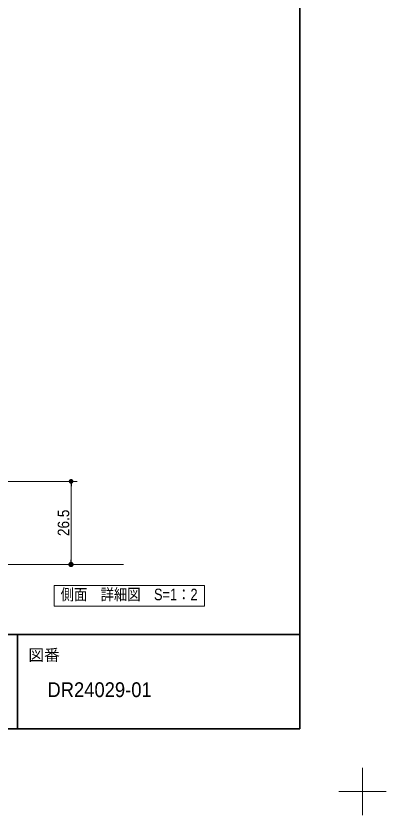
# Model space of a CAD drawing. Units: millimetres, scale not verified. Extents: x -4547 to 4547, y -2284 to 2284.
# Drawn here: x 981 to 1866, y -2284 to -373 of the extents above; entities that cross this region are included whole.
import ezdxf
from ezdxf.enums import TextEntityAlignment as Align

# ---------------------------------------------------------------- set-up
doc = ezdxf.new("R2010")
doc.units = ezdxf.units.MM
doc.header["$LTSCALE"] = 20
doc.header["$PDMODE"] = 32
doc.header["$PDSIZE"] = 10
for name, color, linetype, lineweight in [('0-0_1図面枠', 7, 'Continuous', 20), ('0-1_3一般', 7, 'Continuous', 15), ('0-2_2寸法-1', 7, 'Continuous', 15), ('0-3_0', 7, 'Continuous', 25)]:
    doc.layers.add(name, color=color, linetype=linetype, lineweight=lineweight)
doc.layers.add('0-4_Defpoints', color=7, linetype='Continuous')
doc.styles.add('ＭＳ Ｐゴシック', font='')
doc.styles.get('ＭＳ Ｐゴシック').set_extended_font_data('MS PGothic')

# ---------------------------------------------------------------- blocks, each defined once
blk = doc.blocks.new('グループ')
at = {"layer": '0-0_1図面枠', "lineweight": 15}
for p, q in [((63000, -43425), (63000, -45675)), ((64125, -44550), (61875, -44550))]:
    blk.add_line(p, q, dxfattribs=at)
blk = doc.blocks.new('グループ-2')
at = {"layer": '0-0_1図面枠', "lineweight": 35}
for p, q in [((-60000, -37050), (60000, -37050)), ((46500, -37050), (46500, -41550))]:
    blk.add_line(p, q, dxfattribs=at)
blk.add_lwpolyline([(-60000, 41550), (60000, 41550), (60000, -41550), (-60000, -41550)], close=True, dxfattribs=at)
blk = doc.blocks.new('図面枠')
at = {"layer": '0-0_1図面枠'}
for name in ['グループ', 'グループ-2']:
    blk.add_blockref(name, (0, 0), dxfattribs=at)
at = {"layer": '0-0_1図面枠', "style": 'ＭＳ Ｐゴシック'}
blk.add_text('図番', height=550.3, dxfattribs=at).set_placement((47024.9, -38463.2), align=Align.BOTTOM_LEFT)
blk = doc.blocks.new('グループ-63')
at = {"layer": '0-1_3一般', "lineweight": 5}
blk.add_lwpolyline([(26537.6, -33696.3), (37028.7, -33696.3), (51578.7, -33696.3)], dxfattribs=at)
blk = doc.blocks.new('グループ-65')
at = {"layer": '0-1_3一般'}
blk.add_blockref('グループ-63', (0, 0), dxfattribs=at)
blk = doc.blocks.new('_Dot')
at = {"layer": '0-3_0'}
blk.add_line((-10, 0), (-20, 0), dxfattribs=at)
for points in [[(0, 0), (-10, 0), (-9.92, 1.25)], [(0, 0), (-9.92, -1.25), (-10, 0)], [(0, 0), (-9.92, 1.25), (-9.69, 2.49)], [(0, 0), (-9.69, -2.49), (-9.92, -1.25)], [(0, 0), (-9.69, 2.49), (-9.3, 3.68)], [(0, 0), (-9.3, -3.68), (-9.69, -2.49)], [(0, 0), (-9.3, 3.68), (-8.76, 4.82)], [(0, 0), (-8.76, -4.82), (-9.3, -3.68)], [(0, 0), (-8.76, 4.82), (-8.09, 5.88)], [(0, 0), (-8.09, -5.88), (-8.76, -4.82)], [(0, 0), (-8.09, 5.88), (-7.29, 6.85)], [(0, 0), (-7.29, -6.85), (-8.09, -5.88)], [(0, 0), (-7.29, 6.85), (-6.37, 7.71)], [(0, 0), (-6.37, -7.71), (-7.29, -6.85)], [(0, 0), (-6.37, 7.71), (-5.36, 8.44)], [(0, 0), (-5.36, -8.44), (-6.37, -7.71)], [(0, 0), (-5.36, 8.44), (-4.26, 9.05)], [(0, 0), (-4.26, -9.05), (-5.36, -8.44)], [(0, 0), (-4.26, 9.05), (-3.09, 9.51)], [(0, 0), (-3.09, -9.51), (-4.26, -9.05)], [(0, 0), (-3.09, 9.51), (-1.87, 9.82)], [(0, 0), (-1.87, -9.82), (-3.09, -9.51)], [(0, 0), (-1.87, 9.82), (-0.63, 9.98)], [(0, 0), (-0.63, -9.98), (-1.87, -9.82)], [(0, 0), (-0.63, 9.98), (0.63, 9.98)], [(0, 0), (0.63, -9.98), (-0.63, -9.98)], [(0, 0), (0.63, 9.98), (1.87, 9.82)], [(0, 0), (1.87, 9.82), (3.09, 9.51)], [(0, 0), (3.09, 9.51), (4.26, 9.05)], [(0, 0), (4.26, 9.05), (5.36, 8.44)], [(0, 0), (5.36, 8.44), (6.37, 7.71)], [(0, 0), (6.37, 7.71), (7.29, 6.85)], [(0, 0), (7.29, 6.85), (8.09, 5.88)], [(0, 0), (8.09, 5.88), (8.76, 4.82)], [(0, 0), (8.76, 4.82), (9.3, 3.68)], [(0, 0), (9.3, 3.68), (9.69, 2.49)], [(0, 0), (9.69, 2.49), (9.92, 1.25)], [(0, 0), (9.92, 1.25), (10, 0)], [(0, 0), (1.87, -9.82), (0.63, -9.98)], [(0, 0), (3.09, -9.51), (1.87, -9.82)], [(0, 0), (4.26, -9.05), (3.09, -9.51)], [(0, 0), (5.36, -8.44), (4.26, -9.05)], [(0, 0), (6.37, -7.71), (5.36, -8.44)], [(0, 0), (7.29, -6.85), (6.37, -7.71)], [(0, 0), (8.09, -5.88), (7.29, -6.85)], [(0, 0), (8.76, -4.82), (8.09, -5.88)], [(0, 0), (9.3, -3.68), (8.76, -4.82)], [(0, 0), (9.69, -2.49), (9.3, -3.68)], [(0, 0), (9.92, -1.25), (9.69, -2.49)], [(0, 0), (10, 0), (9.92, -1.25)]]:
    blk.add_solid(points, dxfattribs=at)
blk = doc.blocks.new('グループ-66')
at = {"layer": '0-0_1図面枠', "lineweight": 15}
blk.add_lwpolyline([(48253.7, -34696.3), (55453.7, -34696.3), (55453.7, -35696.3), (48253.7, -35696.3)], close=True, dxfattribs=at)
at = {"layer": '0-0_1図面枠', "style": 'ＭＳ Ｐゴシック', "width": 0.85}
blk.add_text('側面\u3000詳細図\u3000S=1：2', height=550.3, dxfattribs=at).set_placement((48565.2, -35570), align=Align.BOTTOM_LEFT)

msp = doc.modelspace()

# ---------------------------------------------------------------- linework, layer by layer
at = {"layer": '0-2_2寸法-1'}
for p, q in [((912.06, -1486.06), (1127.68, -1486.06)), ((1112.68, -1497.32), (1112.68, -1673.56)), ((1127.68, -1684.81), (1127.88, -1684.81))]:
    msp.add_line(p, q, dxfattribs=at)
at = {"layer": '0-4_Defpoints'}
msp.add_point((1112.68, -1684.81), dxfattribs=at)

# ---------------------------------------------------------------- block references
at = {"layer": '0-0_1図面枠', "xscale": 0.05, "yscale": 0.05}
for name in ['図面枠', 'グループ-66']:
    msp.add_blockref(name, (-1340.62, 0), dxfattribs=at)
at = {"layer": '0-1_3一般', "xscale": 0.05, "yscale": 0.05}
msp.add_blockref('グループ-65', (-1340.62, 0), dxfattribs=at)
at = {"layer": '0-2_2寸法-1', "xscale": 0.5627563, "yscale": 0.5627563}
for p, rotation in [((1112.68, -1486.06), 90), ((1112.68, -1684.81), 270)]:
    msp.add_blockref('_Dot', p, dxfattribs=dict(at, rotation=rotation))

# ---------------------------------------------------------------- texts
at = {"layer": '0-0_1図面枠', "style": 'ＭＳ Ｐゴシック', "width": 0.95}
msp.add_text('DR24029-01', height=35.38, dxfattribs=at).set_placement((1056.21, -2012.45), align=Align.BOTTOM_LEFT)
at = {"layer": '0-2_2寸法-1', "style": 'ＭＳ Ｐゴシック', "width": 0.9}
msp.add_text('26.5', height=27.57, rotation=90, dxfattribs=at).set_placement((1116.57, -1616.85), align=Align.BOTTOM_LEFT)

doc.saveas('drawing.dxf')
